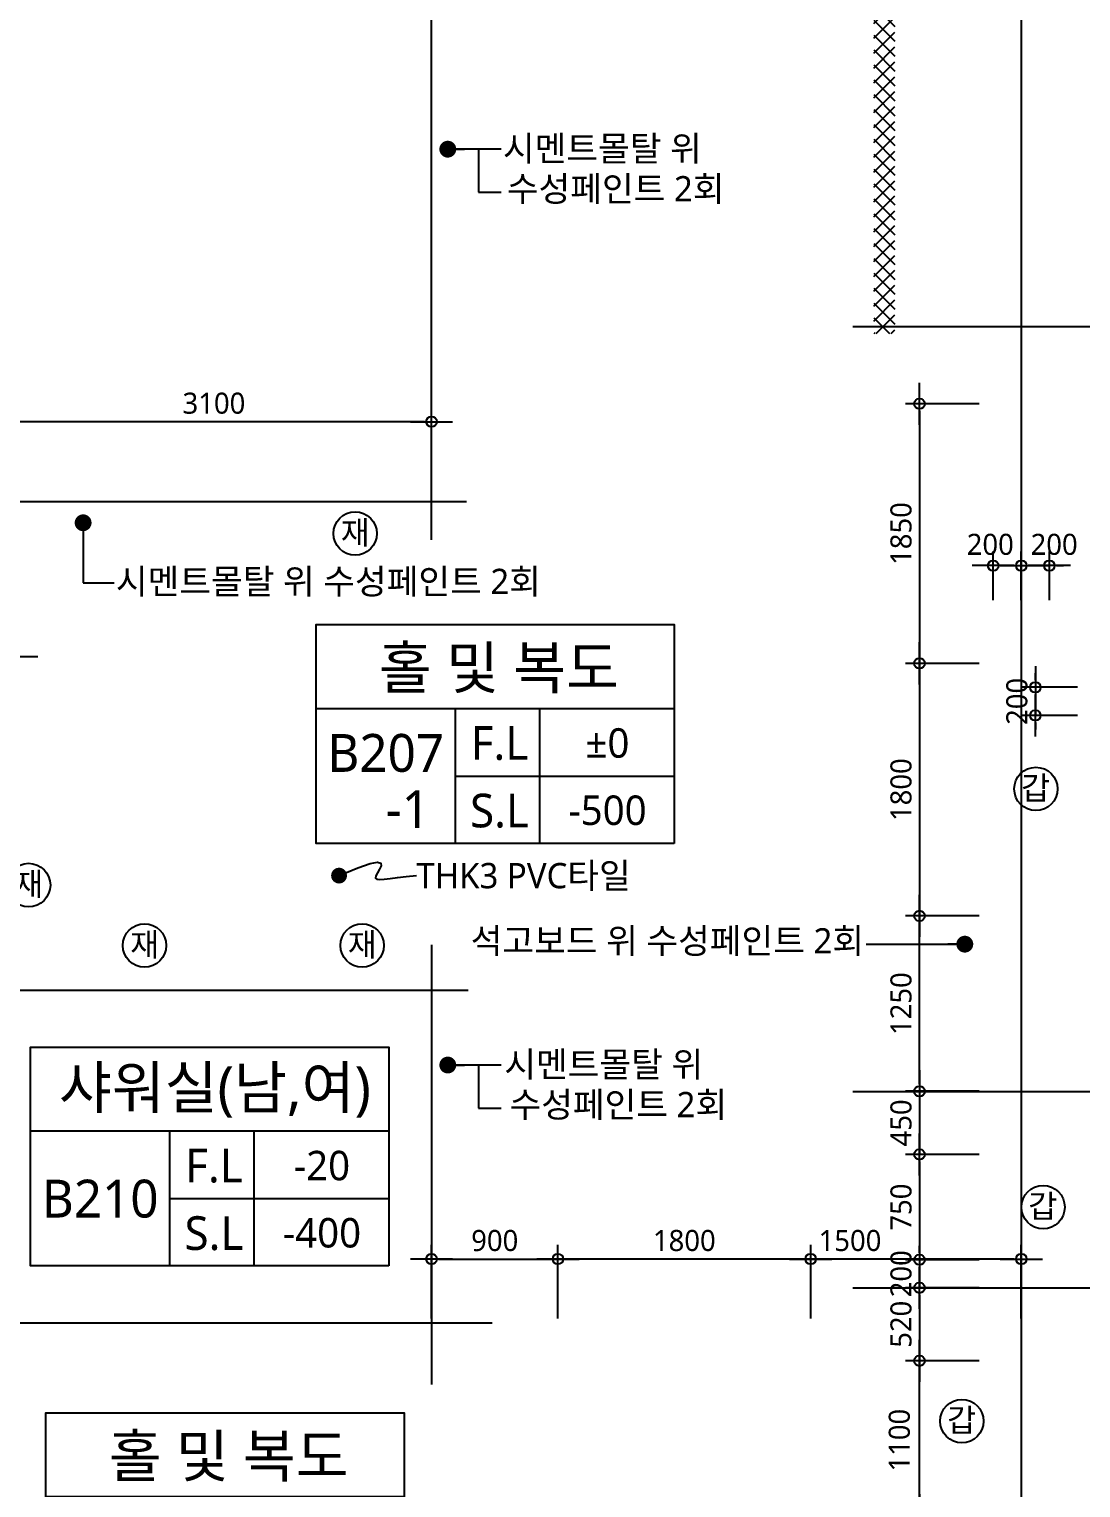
# Model space of a CAD drawing. Header units: millimetres. Extents: x 81033 to 452328, y -17390 to 42241.
# Drawn here: x 120138 to 127628, y 14849 to 25244 of the extents above; entities that cross this region are included whole.
import ezdxf
from ezdxf.enums import TextEntityAlignment as Align

# ---------------------------------------------------------------- set-up
doc = ezdxf.new("R2010")
doc.units = ezdxf.units.MM
doc.header["$LTSCALE"] = 100
doc.header["$MEASUREMENT"] = 0
doc.header["$PDSIZE"] = -10
doc.linetypes.add('CEN', pattern=[62, 60, -1, 0, -1])
doc.layers.get('0').update_dxf_attribs({"linetype": 'CONTINUOUS'})
doc.layers.get('Defpoints').update_dxf_attribs({"color": 171, "linetype": 'CONTINUOUS'})
for name, color, linetype in [('CEN(ST)', 1, 'CEN'), ('HAT 253', 253, 'CONTINUOUS'), ('LED', 7, 'CONTINUOUS'), ('NDIM', 7, 'CONTINUOUS'), ('TEXT(MIN)', 7, 'CONTINUOUS'), ('TEXT(NOTE小)', 1, 'CONTINUOUS'), ('TEXT(실명)', 3, 'CONTINUOUS'), ('TEXT-기입', 6, 'CONTINUOUS'), ('TITLE', 7, 'CONTINUOUS')]:
    doc.layers.add(name, color=color, linetype=linetype)
doc.styles.add('CGS', font='cgse', dxfattribs={"bigfont": 'cgs'})
doc.styles.add('나눔바른고딕', font='NanumBarunGothic.ttf')
doc.dimstyles.new('NDIM 1200', dxfattribs={"dimscale": 75, "dimtxt": 3, "dimasz": 1, "dimexe": 2, "dimexo": 2, "dimgap": 1, "dimtad": 1, "dimdec": 0, "dimdsep": 46, "dimtxsty": 'CGS', "dimblk": 'DOT0', "dimcen": 1, "dimdle": 8, "dimclrd": 256, "dimclre": 256, "dimclrt": 256, "dimadec": 0, "dimazin": 0, "dimtfac": 1, "dimtdec": 0, "dimtix": 1, "dimtmove": 2, "dimatfit": 3, "dimldrblk": 'DOT0', "dimfxl": 1, "dimtolj": 1, "dimtzin": 0, "dimlwd": -1, "dimlwe": -1, "dimarcsym": 0})

# ---------------------------------------------------------------- blocks, each defined once
blk = doc.blocks.new('갑종방화문표기')
at = {"layer": 'TEXT(NOTE小)'}
blk.add_circle((0, 0), 150, dxfattribs=at)
at = {"layer": 'TEXT(NOTE小)', "style": '나눔바른고딕'}
blk.add_text('갑', height=160, dxfattribs=at).set_placement((-2, 7), align=Align.MIDDLE_CENTER)
blk = doc.blocks.new('DOT0')
blk.add_line((-3, 0), (3, 0))
at = {"color": 6}
blk.add_circle((0, 0), 0.75, dxfattribs=at)
blk = doc.blocks.new('*D250')
at = {"layer": 'Defpoints', "color": 0, "ltscale": 0.4, "transparency": 16777216}
for p in [(127404, 21421), (127204, 21074), (127404, 21074)]:
    blk.add_point(p, dxfattribs=at)
at = {"layer": 'NDIM', "ltscale": 0.4, "transparency": 16777216}
for p, q in [((127204, 21174), (127204, 21521)), ((127404, 21174), (127404, 21521)), ((127154, 21421), (127104, 21421)), ((127204, 21421), (127404, 21421)), ((127454, 21421), (127504, 21421))]:
    blk.add_line(p, q, dxfattribs=at)
at = {"layer": 'NDIM', "ltscale": 0.4, "transparency": 16777216, "xscale": 50, "yscale": 50, "zscale": 50}
blk.add_blockref('DOT0', (127204, 21421), dxfattribs=at)
at = {"layer": 'NDIM', "ltscale": 0.4, "transparency": 16777216, "xscale": 50, "yscale": 50, "zscale": 50, "rotation": 180}
blk.add_blockref('DOT0', (127404, 21421), dxfattribs=at)
at = {"layer": 'NDIM', "ltscale": 0.4, "transparency": 16777216, "insert": (127438, 21572), "char_height": 150, "attachment_point": 5, "style": '나눔바른고딕'}
blk.add_mtext('\\A1;200', dxfattribs=at)
blk = doc.blocks.new('*D251')
at = {"layer": 'Defpoints', "color": 0, "ltscale": 0.4, "transparency": 16777216}
for p in [(127004, 21421), (127004, 21074), (127204, 21074)]:
    blk.add_point(p, dxfattribs=at)
at = {"layer": 'NDIM', "ltscale": 0.4, "transparency": 16777216}
for p, q in [((127004, 21174), (127004, 21521)), ((127204, 21174), (127204, 21521)), ((127154, 21421), (127054, 21421))]:
    blk.add_line(p, q, dxfattribs=at)
at = {"layer": 'NDIM', "ltscale": 0.4, "transparency": 16777216, "xscale": 50, "yscale": 50, "zscale": 50, "rotation": 180}
blk.add_blockref('DOT0', (127004, 21421), dxfattribs=at)
at = {"layer": 'NDIM', "ltscale": 0.4, "transparency": 16777216, "xscale": 50, "yscale": 50, "zscale": 50}
blk.add_blockref('DOT0', (127204, 21421), dxfattribs=at)
at = {"layer": 'NDIM', "ltscale": 0.4, "transparency": 16777216, "insert": (126983, 21572), "char_height": 150, "attachment_point": 5, "style": '나눔바른고딕'}
blk.add_mtext('\\A1;200', dxfattribs=at)
blk = doc.blocks.new('A$C51E23882')
at = {"layer": 'TITLE'}
blk.add_lwpolyline([(8500, 0), (0, 0), (0, 5200), (8500, 5200)], close=True, dxfattribs=at)
for points in [[(8500, 3200), (0, 3200)], [(3300, 3200), (3300, 0)], [(5300, 3200), (5300, 0)], [(3300, 1600), (8500, 1600)]]:
    blk.add_lwpolyline(points, dxfattribs=at)
at = {"layer": 'TITLE', "style": '나눔바른고딕'}
for s, p in [('F.L', (4352, 2378)), ('S.L', (4352, 778))]:
    blk.add_text(s, height=800, dxfattribs=at).set_placement(p, align=Align.MIDDLE)
blk = doc.blocks.new('*D256')
at = {"layer": 'Defpoints', "color": 0, "ltscale": 0.4, "transparency": 16777216}
for p in [(126479, 15755), (127004, 15755), (127004, 14655)]:
    blk.add_point(p, dxfattribs=at)
at = {"layer": 'NDIM', "ltscale": 0.4, "transparency": 16777216}
for p, q in [((126904, 15755), (126379, 15755)), ((126479, 14705), (126479, 15705)), ((126904, 14655), (126379, 14655))]:
    blk.add_line(p, q, dxfattribs=at)
at = {"layer": 'NDIM', "ltscale": 0.4, "transparency": 16777216, "xscale": 50, "yscale": 50, "zscale": 50}
for p, rotation in [((126479, 15755), 90), ((126479, 14655), 270)]:
    blk.add_blockref('DOT0', p, dxfattribs=dict(at, rotation=rotation))
at = {"layer": 'NDIM', "ltscale": 0.4, "transparency": 16777216, "insert": (126336, 15189), "char_height": 150, "attachment_point": 5, "rotation": 90, "style": '나눔바른고딕'}
blk.add_mtext('\\A1;1100', dxfattribs=at)
blk = doc.blocks.new('*D258')
at = {"layer": 'Defpoints', "color": 0, "ltscale": 0.4, "transparency": 16777216}
for p in [(127004, 16275), (126479, 15755), (127004, 15755)]:
    blk.add_point(p, dxfattribs=at)
at = {"layer": 'NDIM', "ltscale": 0.4, "transparency": 16777216}
for p, q in [((126904, 16275), (126379, 16275)), ((126479, 16225), (126479, 15805)), ((126904, 15755), (126379, 15755))]:
    blk.add_line(p, q, dxfattribs=at)
at = {"layer": 'NDIM', "ltscale": 0.4, "transparency": 16777216, "xscale": 50, "yscale": 50, "zscale": 50}
for p, rotation in [((126479, 16275), 90), ((126479, 15755), 270)]:
    blk.add_blockref('DOT0', p, dxfattribs=dict(at, rotation=rotation))
at = {"layer": 'NDIM', "ltscale": 0.4, "transparency": 16777216, "insert": (126348, 16015), "char_height": 150, "attachment_point": 5, "rotation": 90, "style": '나눔바른고딕'}
blk.add_mtext('\\A1;520', dxfattribs=at)
blk = doc.blocks.new('*D259')
at = {"layer": 'Defpoints', "color": 0, "ltscale": 0.4, "transparency": 16777216}
for p in [(127004, 20725), (126479, 18925), (127004, 18925)]:
    blk.add_point(p, dxfattribs=at)
at = {"layer": 'NDIM', "ltscale": 0.4, "transparency": 16777216}
for p, q in [((126904, 20725), (126379, 20725)), ((126479, 20675), (126479, 18975)), ((126904, 18925), (126379, 18925))]:
    blk.add_line(p, q, dxfattribs=at)
at = {"layer": 'NDIM', "ltscale": 0.4, "transparency": 16777216, "xscale": 50, "yscale": 50, "zscale": 50}
for p, rotation in [((126479, 20725), 90), ((126479, 18925), 270)]:
    blk.add_blockref('DOT0', p, dxfattribs=dict(at, rotation=rotation))
at = {"layer": 'NDIM', "ltscale": 0.4, "transparency": 16777216, "insert": (126348, 19825), "char_height": 150, "attachment_point": 5, "rotation": 90, "style": '나눔바른고딕'}
blk.add_mtext('\\A1;1800', dxfattribs=at)
blk = doc.blocks.new('*D260')
at = {"layer": 'Defpoints', "color": 0, "ltscale": 0.4, "transparency": 16777216}
for p in [(127004, 22575), (126479, 20725), (127004, 20725)]:
    blk.add_point(p, dxfattribs=at)
at = {"layer": 'NDIM', "ltscale": 0.4, "transparency": 16777216}
for p, q in [((126904, 22575), (126379, 22575)), ((126479, 22525), (126479, 20775)), ((126904, 20725), (126379, 20725))]:
    blk.add_line(p, q, dxfattribs=at)
at = {"layer": 'NDIM', "ltscale": 0.4, "transparency": 16777216, "xscale": 50, "yscale": 50, "zscale": 50}
for p, rotation in [((126479, 22575), 90), ((126479, 20725), 270)]:
    blk.add_blockref('DOT0', p, dxfattribs=dict(at, rotation=rotation))
at = {"layer": 'NDIM', "ltscale": 0.4, "transparency": 16777216, "insert": (126348, 21650), "char_height": 150, "attachment_point": 5, "rotation": 90, "style": '나눔바른고딕'}
blk.add_mtext('\\A1;1850', dxfattribs=at)
blk = doc.blocks.new('*D261')
at = {"layer": 'Defpoints', "color": 0, "ltscale": 0.4, "transparency": 16777216}
for p in [(126479, 18925), (127004, 18925), (127004, 17675)]:
    blk.add_point(p, dxfattribs=at)
at = {"layer": 'NDIM', "ltscale": 0.4, "transparency": 16777216}
for p, q in [((126904, 18925), (126379, 18925)), ((126479, 17725), (126479, 18875)), ((126904, 17675), (126379, 17675))]:
    blk.add_line(p, q, dxfattribs=at)
at = {"layer": 'NDIM', "ltscale": 0.4, "transparency": 16777216, "xscale": 50, "yscale": 50, "zscale": 50}
for p, rotation in [((126479, 18925), 90), ((126479, 17675), 270)]:
    blk.add_blockref('DOT0', p, dxfattribs=dict(at, rotation=rotation))
at = {"layer": 'NDIM', "ltscale": 0.4, "transparency": 16777216, "insert": (126348, 18300), "char_height": 150, "attachment_point": 5, "rotation": 90, "style": '나눔바른고딕'}
blk.add_mtext('\\A1;1250', dxfattribs=at)
blk = doc.blocks.new('*D274')
at = {"layer": 'Defpoints', "color": 0, "ltscale": 0.4, "transparency": 16777216}
for p in [(119904, 22447), (119904, 22121), (123004, 22119)]:
    blk.add_point(p, dxfattribs=at)
at = {"layer": 'NDIM', "ltscale": 0.4, "transparency": 16777216}
for p, q in [((119904, 22221), (119904, 22547)), ((123004, 22219), (123004, 22547)), ((122954, 22447), (119954, 22447))]:
    blk.add_line(p, q, dxfattribs=at)
at = {"layer": 'NDIM', "ltscale": 0.4, "transparency": 16777216, "xscale": 50, "yscale": 50, "zscale": 50, "rotation": 180}
blk.add_blockref('DOT0', (119904, 22447), dxfattribs=at)
at = {"layer": 'NDIM', "ltscale": 0.4, "transparency": 16777216, "xscale": 50, "yscale": 50, "zscale": 50}
blk.add_blockref('DOT0', (123004, 22447), dxfattribs=at)
at = {"layer": 'NDIM', "ltscale": 0.4, "transparency": 16777216, "insert": (121454, 22578), "char_height": 150, "attachment_point": 5, "style": '나눔바른고딕'}
blk.add_mtext('\\A1;3100', dxfattribs=at)
blk = doc.blocks.new('*D276')
at = {"layer": 'Defpoints', "color": 0, "ltscale": 0.4, "transparency": 16777216}
for p in [(123904, 16480), (123904, 15955), (125704, 15955)]:
    blk.add_point(p, dxfattribs=at)
at = {"layer": 'NDIM', "ltscale": 0.4, "transparency": 16777216}
for p, q in [((123904, 16055), (123904, 16580)), ((125704, 16055), (125704, 16580)), ((125654, 16480), (123954, 16480))]:
    blk.add_line(p, q, dxfattribs=at)
at = {"layer": 'NDIM', "ltscale": 0.4, "transparency": 16777216, "xscale": 50, "yscale": 50, "zscale": 50, "rotation": 180}
blk.add_blockref('DOT0', (123904, 16480), dxfattribs=at)
at = {"layer": 'NDIM', "ltscale": 0.4, "transparency": 16777216, "xscale": 50, "yscale": 50, "zscale": 50}
blk.add_blockref('DOT0', (125704, 16480), dxfattribs=at)
at = {"layer": 'NDIM', "ltscale": 0.4, "transparency": 16777216, "insert": (124804, 16611), "char_height": 150, "attachment_point": 5, "style": '나눔바른고딕'}
blk.add_mtext('\\A1;1800', dxfattribs=at)
blk = doc.blocks.new('*D277')
at = {"layer": 'Defpoints', "color": 0, "ltscale": 0.4, "transparency": 16777216}
for p in [(123904, 16480), (123004, 15955), (123904, 15955)]:
    blk.add_point(p, dxfattribs=at)
at = {"layer": 'NDIM', "ltscale": 0.4, "transparency": 16777216}
for p, q in [((123004, 16055), (123004, 16580)), ((123904, 16055), (123904, 16580)), ((123054, 16480), (123854, 16480))]:
    blk.add_line(p, q, dxfattribs=at)
at = {"layer": 'NDIM', "ltscale": 0.4, "transparency": 16777216, "xscale": 50, "yscale": 50, "zscale": 50, "rotation": 180}
blk.add_blockref('DOT0', (123004, 16480), dxfattribs=at)
at = {"layer": 'NDIM', "ltscale": 0.4, "transparency": 16777216, "xscale": 50, "yscale": 50, "zscale": 50}
blk.add_blockref('DOT0', (123904, 16480), dxfattribs=at)
at = {"layer": 'NDIM', "ltscale": 0.4, "transparency": 16777216, "insert": (123454, 16611), "char_height": 150, "attachment_point": 5, "style": '나눔바른고딕'}
blk.add_mtext('\\A1;900', dxfattribs=at)
blk = doc.blocks.new('*D278')
at = {"layer": 'Defpoints', "color": 0, "ltscale": 0.4, "transparency": 16777216}
for p in [(125704, 16480), (125704, 15955), (127204, 15955)]:
    blk.add_point(p, dxfattribs=at)
at = {"layer": 'NDIM', "ltscale": 0.4, "transparency": 16777216}
for p, q in [((125704, 16055), (125704, 16580)), ((127204, 16055), (127204, 16580)), ((127154, 16480), (125754, 16480))]:
    blk.add_line(p, q, dxfattribs=at)
at = {"layer": 'NDIM', "ltscale": 0.4, "transparency": 16777216, "xscale": 50, "yscale": 50, "zscale": 50, "rotation": 180}
blk.add_blockref('DOT0', (125704, 16480), dxfattribs=at)
at = {"layer": 'NDIM', "ltscale": 0.4, "transparency": 16777216, "xscale": 50, "yscale": 50, "zscale": 50}
blk.add_blockref('DOT0', (127204, 16480), dxfattribs=at)
at = {"layer": 'NDIM', "ltscale": 0.4, "transparency": 16777216, "insert": (125984, 16611), "char_height": 150, "attachment_point": 5, "style": '나눔바른고딕'}
blk.add_mtext('\\A1;1500', dxfattribs=at)
blk = doc.blocks.new('_Dot')
at = {"color": 0, "linetype": 'ByBlock', "lineweight": -2}
blk.add_line((-0.5, 0), (-1, 0), dxfattribs=at)
at = {"color": 0, "linetype": 'ByBlock', "const_width": 0.5}
blk.add_lwpolyline([(-0.25, 0, 1), (0.25, 0, 1)], format="xyb", close=True, dxfattribs=at)
blk = doc.blocks.new('*D1219')
at = {"layer": 'Defpoints', "color": 0, "ltscale": 0.4, "transparency": 16777216}
for p in [(127704, 20554), (127304, 20354), (127704, 20354)]:
    blk.add_point(p, dxfattribs=at)
at = {"layer": 'NDIM', "ltscale": 0.4, "transparency": 16777216}
for p, q in [((127304, 20604), (127304, 20654)), ((127604, 20554), (127204, 20554)), ((127304, 20554), (127304, 20354)), ((127604, 20354), (127204, 20354)), ((127304, 20304), (127304, 20254))]:
    blk.add_line(p, q, dxfattribs=at)
at = {"layer": 'NDIM', "ltscale": 0.4, "transparency": 16777216, "xscale": 50, "yscale": 50, "zscale": 50}
for p, rotation in [((127304, 20554), 270), ((127304, 20354), 90)]:
    blk.add_blockref('DOT0', p, dxfattribs=dict(at, rotation=rotation))
at = {"layer": 'NDIM', "ltscale": 0.4, "transparency": 16777216, "insert": (127173, 20454), "char_height": 150, "attachment_point": 5, "rotation": 90, "style": '나눔바른고딕'}
blk.add_mtext('\\A1;200', dxfattribs=at)
blk = doc.blocks.new('*D1230')
at = {"layer": 'Defpoints', "color": 0, "ltscale": 0.4, "transparency": 16777216}
for p in [(127004, 16475), (126479, 16275), (127004, 16275)]:
    blk.add_point(p, dxfattribs=at)
at = {"layer": 'NDIM', "ltscale": 0.4, "transparency": 16777216}
for p, q in [((126479, 16525), (126479, 16575)), ((126904, 16475), (126379, 16475)), ((126479, 16475), (126479, 16275)), ((126904, 16275), (126379, 16275)), ((126479, 16225), (126479, 16175))]:
    blk.add_line(p, q, dxfattribs=at)
at = {"layer": 'NDIM', "ltscale": 0.4, "transparency": 16777216, "xscale": 50, "yscale": 50, "zscale": 50}
for p, rotation in [((126479, 16475), 270), ((126479, 16275), 90)]:
    blk.add_blockref('DOT0', p, dxfattribs=dict(at, rotation=rotation))
at = {"layer": 'NDIM', "ltscale": 0.4, "transparency": 16777216, "insert": (126348, 16375), "char_height": 150, "attachment_point": 5, "rotation": 90, "style": '나눔바른고딕'}
blk.add_mtext('\\A1;200', dxfattribs=at)
blk = doc.blocks.new('*D1231')
at = {"layer": 'Defpoints', "color": 0, "ltscale": 0.4, "transparency": 16777216}
for p in [(127004, 17225), (126479, 16475), (127004, 16475)]:
    blk.add_point(p, dxfattribs=at)
at = {"layer": 'NDIM', "ltscale": 0.4, "transparency": 16777216}
for p, q in [((126904, 17225), (126379, 17225)), ((126479, 17175), (126479, 16525)), ((126904, 16475), (126379, 16475))]:
    blk.add_line(p, q, dxfattribs=at)
at = {"layer": 'NDIM', "ltscale": 0.4, "transparency": 16777216, "xscale": 50, "yscale": 50, "zscale": 50}
for p, rotation in [((126479, 17225), 90), ((126479, 16475), 270)]:
    blk.add_blockref('DOT0', p, dxfattribs=dict(at, rotation=rotation))
at = {"layer": 'NDIM', "ltscale": 0.4, "transparency": 16777216, "insert": (126348, 16850), "char_height": 150, "attachment_point": 5, "rotation": 90, "style": '나눔바른고딕'}
blk.add_mtext('\\A1;750', dxfattribs=at)
blk = doc.blocks.new('*D1232')
at = {"layer": 'Defpoints', "color": 0, "ltscale": 0.4, "transparency": 16777216}
for p in [(127004, 17675), (126479, 17225), (127004, 17225)]:
    blk.add_point(p, dxfattribs=at)
at = {"layer": 'NDIM', "ltscale": 0.4, "transparency": 16777216}
for p, q in [((126904, 17675), (126379, 17675)), ((126479, 17725), (126479, 17775)), ((126479, 17675), (126479, 17225)), ((126904, 17225), (126379, 17225)), ((126479, 17175), (126479, 17125))]:
    blk.add_line(p, q, dxfattribs=at)
at = {"layer": 'NDIM', "ltscale": 0.4, "transparency": 16777216, "xscale": 50, "yscale": 50, "zscale": 50}
for p, rotation in [((126479, 17675), 270), ((126479, 17225), 90)]:
    blk.add_blockref('DOT0', p, dxfattribs=dict(at, rotation=rotation))
at = {"layer": 'NDIM', "ltscale": 0.4, "transparency": 16777216, "insert": (126348, 17450), "char_height": 150, "attachment_point": 5, "rotation": 90, "style": '나눔바른고딕'}
blk.add_mtext('\\A1;450', dxfattribs=at)
blk = doc.blocks.new('재료분리대표기')
at = {"layer": 'TEXT(NOTE小)'}
blk.add_circle((0, 0), 155, dxfattribs=at)
at = {"layer": 'TEXT(NOTE小)', "style": '나눔바른고딕'}
blk.add_text('재', height=165, dxfattribs=at).set_placement((1, 7), align=Align.MIDDLE_CENTER)

msp = doc.modelspace()

# ---------------------------------------------------------------- hatches: boundary and pattern name
at = {"layer": 'HAT 253'}
h = msp.add_hatch(dxfattribs=at)
h.set_pattern_fill('ANSI37', color=256, scale=600, angle=180)
h.paths.add_polyline_path([(126354.4, 34124.8), (126354.4, 34274.8), (125804.4, 34274.8), (125804.4, 32874.8), (126154.4, 32874.8), (126154.4, 23074.8), (126304.4, 23074.8), (126304.4, 33024.8), (125954.4, 33024.8), (125954.4, 34124.8)])

# ---------------------------------------------------------------- linework, layer by layer
at = {"ltscale": 10000}
for p, q in [((123499.1, 24388.9), (123119.4, 24388.9)), ((123337.6, 24388.9), (123337.6, 24082.1)), ((123337.6, 24082.1), (123499.8, 24082.1)), ((126100.1, 18723.8), (126801.7, 18723.8)), ((123499.1, 17862.3), (123119.4, 17862.3)), ((123337.6, 17862.3), (123337.6, 17555.4)), ((123337.6, 17555.4), (123499.8, 17555.4))]:
    msp.add_line(p, q, dxfattribs=at)
at = {"layer": 'CEN(ST)', "ltscale": 10000}
for p, q in [((123004.4, 21605.8), (123004.4, 35624.8)), ((127204.4, 4574.8), (127204.4, 35624.8)), ((126004.4, 23124.8), (131704.4, 23124.8)), ((123253.3, 21874.8), (112104.4, 21874.8)), ((112104.4, 20774.8), (120199.2, 20774.8)), ((123004.4, 18719.3), (123004.4, 15585.7)), ((119588, 18394.8), (123265.5, 18394.8)), ((126004.4, 17674.8), (131704.4, 17674.8)), ((126004.4, 16274.8), (131704.4, 16274.8)), ((112104.4, 16024.8), (123435.1, 16024.8))]:
    msp.add_line(p, q, dxfattribs=at)
at = {"layer": 'LED', "const_width": 56.2}
msp.add_lwpolyline([(122344.9, 19240.3, -1), (122344.9, 19184, -1)], format="xyb", close=True, dxfattribs=at)
at = {"layer": 'LED'}
msp.add_lwpolyline([(122344.9, 19212.1), (122478.8, 19268), (122567.6, 19298.1), (122619.3, 19307.3), (122642, 19300.6), (122644, 19282.6), (122633.2, 19258.4), (122617.8, 19232.6), (122606, 19210.3), (122604.3, 19195.1), (122614.1, 19186.9), (122634.9, 19184.4), (122666.5, 19186.3), (122708.7, 19191.3), (122761.2, 19198.1), (122823.8, 19205.5), (122896.1, 19212.1)], dxfattribs=at)

# ---------------------------------------------------------------- block references
for name, p, xscale, yscale, zscale in [('A$C51E23882', (122182.1, 19441.9), 0.3, 0.3, 0.3), ('갑종방화문표기', (127308.3, 19829.9), 1.030731055544951, 1.030731055544951, 1.030731055544951), ('A$C51E23882', (120148.5, 16430.7), 0.3, 0.3, 0.3), ('갑종방화문표기', (127359, 16849.8), 1.030731055544951, 1.030731055544951, 1.030731055544951), ('갑종방화문표기', (126781.2, 15324.8), 1.030731055544951, 1.030731055544951, 1.030731055544951), ('A$C51E23882', (120257.6, 13824.1), 0.3, 0.3, 0.3)]:
    msp.add_blockref(name, p, dxfattribs=dict(xscale=xscale, yscale=yscale, zscale=zscale))
at = {"layer": 'NDIM', "ltscale": 10000, "yscale": 120, "zscale": 120}
for p, xscale in [((123119.4, 24388.9), -120), ((126801.7, 18723.8), 120), ((123119.4, 17862.3), -120)]:
    msp.add_blockref('_Dot', p, dxfattribs=dict(at, xscale=xscale))
at = {"layer": 'TEXT(NOTE小)'}
for p in [(122459.4, 21650.2), (120134, 19144.8), (120959.4, 18714.4), (122509.4, 18714.4)]:
    msp.add_blockref('재료분리대표기', p, dxfattribs=at)

# ---------------------------------------------------------------- texts
at = {"layer": 'TEXT(MIN)', "style": '나눔바른고딕'}
for s, p in [('시멘트몰탈 위 ', (124989.2, 24394)), ('수성페인트 2회', (125090.4, 24107.2)), ('시멘트몰탈 위 수성페인트 2회', (123782.8, 21308.8)), (' 석고보드 위 수성페인트 2회', (126084.2, 18747.5)), ('시멘트몰탈 위 ', (124999, 17867.3)), ('수성페인트 2회', (125108.9, 17580.5))]:
    msp.add_text(s, height=180, dxfattribs=at).set_placement(p, align=Align.MIDDLE_RIGHT)
msp.add_text('THK3 PVC타일', height=180, dxfattribs=at).set_placement((122896.1, 19212.1), align=Align.MIDDLE_LEFT)
at = {"layer": 'TEXT(실명)', "style": '나눔바른고딕'}
for s, p in [('홀 및 복도', (123483.4, 20700.2)), ('샤워실(남,여)', (121461.3, 17689)), ('홀 및 복도', (121558.9, 15082.4))]:
    msp.add_text(s, height=300, dxfattribs=at).set_placement(p, align=Align.MIDDLE)
at = {"layer": 'TEXT-기입', "style": '나눔바른고딕'}
for s, height, p in [('B207', 270, (122677.1, 20086.9)), ('±0', 210, (124256.7, 20157.4)), ('-1', 270, (122835.5, 19686)), ('-500', 210, (124256.9, 19678.3)), ('-20', 210, (122223.1, 17146.2)), ('B210', 270, (120643.5, 16910.7)), ('-400', 210, (122223.3, 16667.1))]:
    msp.add_text(s, height=height, dxfattribs=at).set_placement(p, align=Align.MIDDLE)

# ---------------------------------------------------------------- dimensions: what is measured, and where the dimension line sits
at = {"layer": 'NDIM', "ltscale": 0.4}
for base, p1, p2, angle, picture, middle in [((119904.4, 22446.6), (123004.4, 22118.9), (119904.4, 22121.5), 180, '*D274', (121454.4, 22578.2)), ((126479.4, 20724.8), (127004.4, 22574.8), (127004.4, 20724.8), 270, '*D260', (126348, 21649.8)), ((126479.4, 18924.8), (127004.4, 20724.8), (127004.4, 18924.8), 270, '*D259', (126348, 19824.8)), ((127304.4, 20354.3), (127704.4, 20554.3), (127704.4, 20354.3), 270, '*D1219', (127173, 20454.3)), ((126479.4, 18924.8), (127004.4, 17674.8), (127004.4, 18924.8), 90, '*D261', (126348, 18299.8)), ((126479.4, 17224.8), (127004.4, 17674.8), (127004.4, 17224.8), 270, '*D1232', (126348, 17449.8)), ((126479.4, 16474.8), (127004.4, 17224.8), (127004.4, 16474.8), 270, '*D1231', (126348, 16849.8)), ((123904.4, 16479.8), (125704.4, 15954.8), (123904.4, 15954.8), 180, '*D276', (124804.4, 16611.2)), ((126479.4, 16274.8), (127004.4, 16474.8), (127004.4, 16274.8), 270, '*D1230', (126348, 16374.8)), ((126479.4, 15754.8), (127004.4, 16274.8), (127004.4, 15754.8), 270, '*D258', (126348, 16014.8))]:
    dim = msp.add_linear_dim(base=base, p1=p1, p2=p2, angle=angle, dimstyle='NDIM 1200', override={"dimscale": 50, "dimtxsty": '나눔바른고딕'}, dxfattribs=at)
    dim.commit()
    dim.dimension.update_dxf_attribs({"geometry": picture, "text_midpoint": middle})
for base, p1, p2, angle, picture, middle in [((127004.4, 21421.5), (127204.4, 21074.1), (127004.4, 21074.1), 180, '*D251', (126982.7, 21572.4)), ((125704.4, 16479.8), (127204.4, 15954.8), (125704.4, 15954.8), 180, '*D278', (125984.4, 16611.2)), ((126479.4, 15754.8), (127004.4, 14654.8), (127004.4, 15754.8), 90, '*D256', (126335.6, 15188.9))]:
    dim = msp.add_linear_dim(base=base, p1=p1, p2=p2, angle=angle, dimstyle='NDIM 1200', override={"dimscale": 50, "dimtxsty": '나눔바른고딕'}, dxfattribs=at)
    dim.commit()
    dim.dimension.update_dxf_attribs({"geometry": picture, "text_midpoint": middle, "dimtype": 160})
dim = msp.add_linear_dim(base=(127404.4, 21421.5), p1=(127204.4, 21074.1), p2=(127404.4, 21074.1), dimstyle='NDIM 1200', override={"dimscale": 50, "dimtxsty": '나눔바른고딕'}, dxfattribs=at)
dim.commit()
dim.dimension.update_dxf_attribs({"geometry": '*D250', "text_midpoint": (127438.2, 21572.4), "dimtype": 160})
dim = msp.add_linear_dim(base=(123904.4, 16479.8), p1=(123004.4, 15954.8), p2=(123904.4, 15954.8), dimstyle='NDIM 1200', override={"dimscale": 50, "dimtxsty": '나눔바른고딕'}, dxfattribs=at)
dim.commit()
dim.dimension.update_dxf_attribs({"geometry": '*D277', "text_midpoint": (123454.4, 16611.3)})

# ---------------------------------------------------------------- leaders
at = {"layer": 'NDIM', "ltscale": 10000}
msp.add_leader([(120522.2, 21726.7), (120522.2, 21297.7), (120744.2, 21297.7)], dimstyle='NDIM 1200', override={"dimscale": 120, "dimasz": 1, "dimgap": 1, "dimtad": 0, "dimldrblk": 'Dot'}, dxfattribs=at)

doc.saveas('drawing.dxf')
